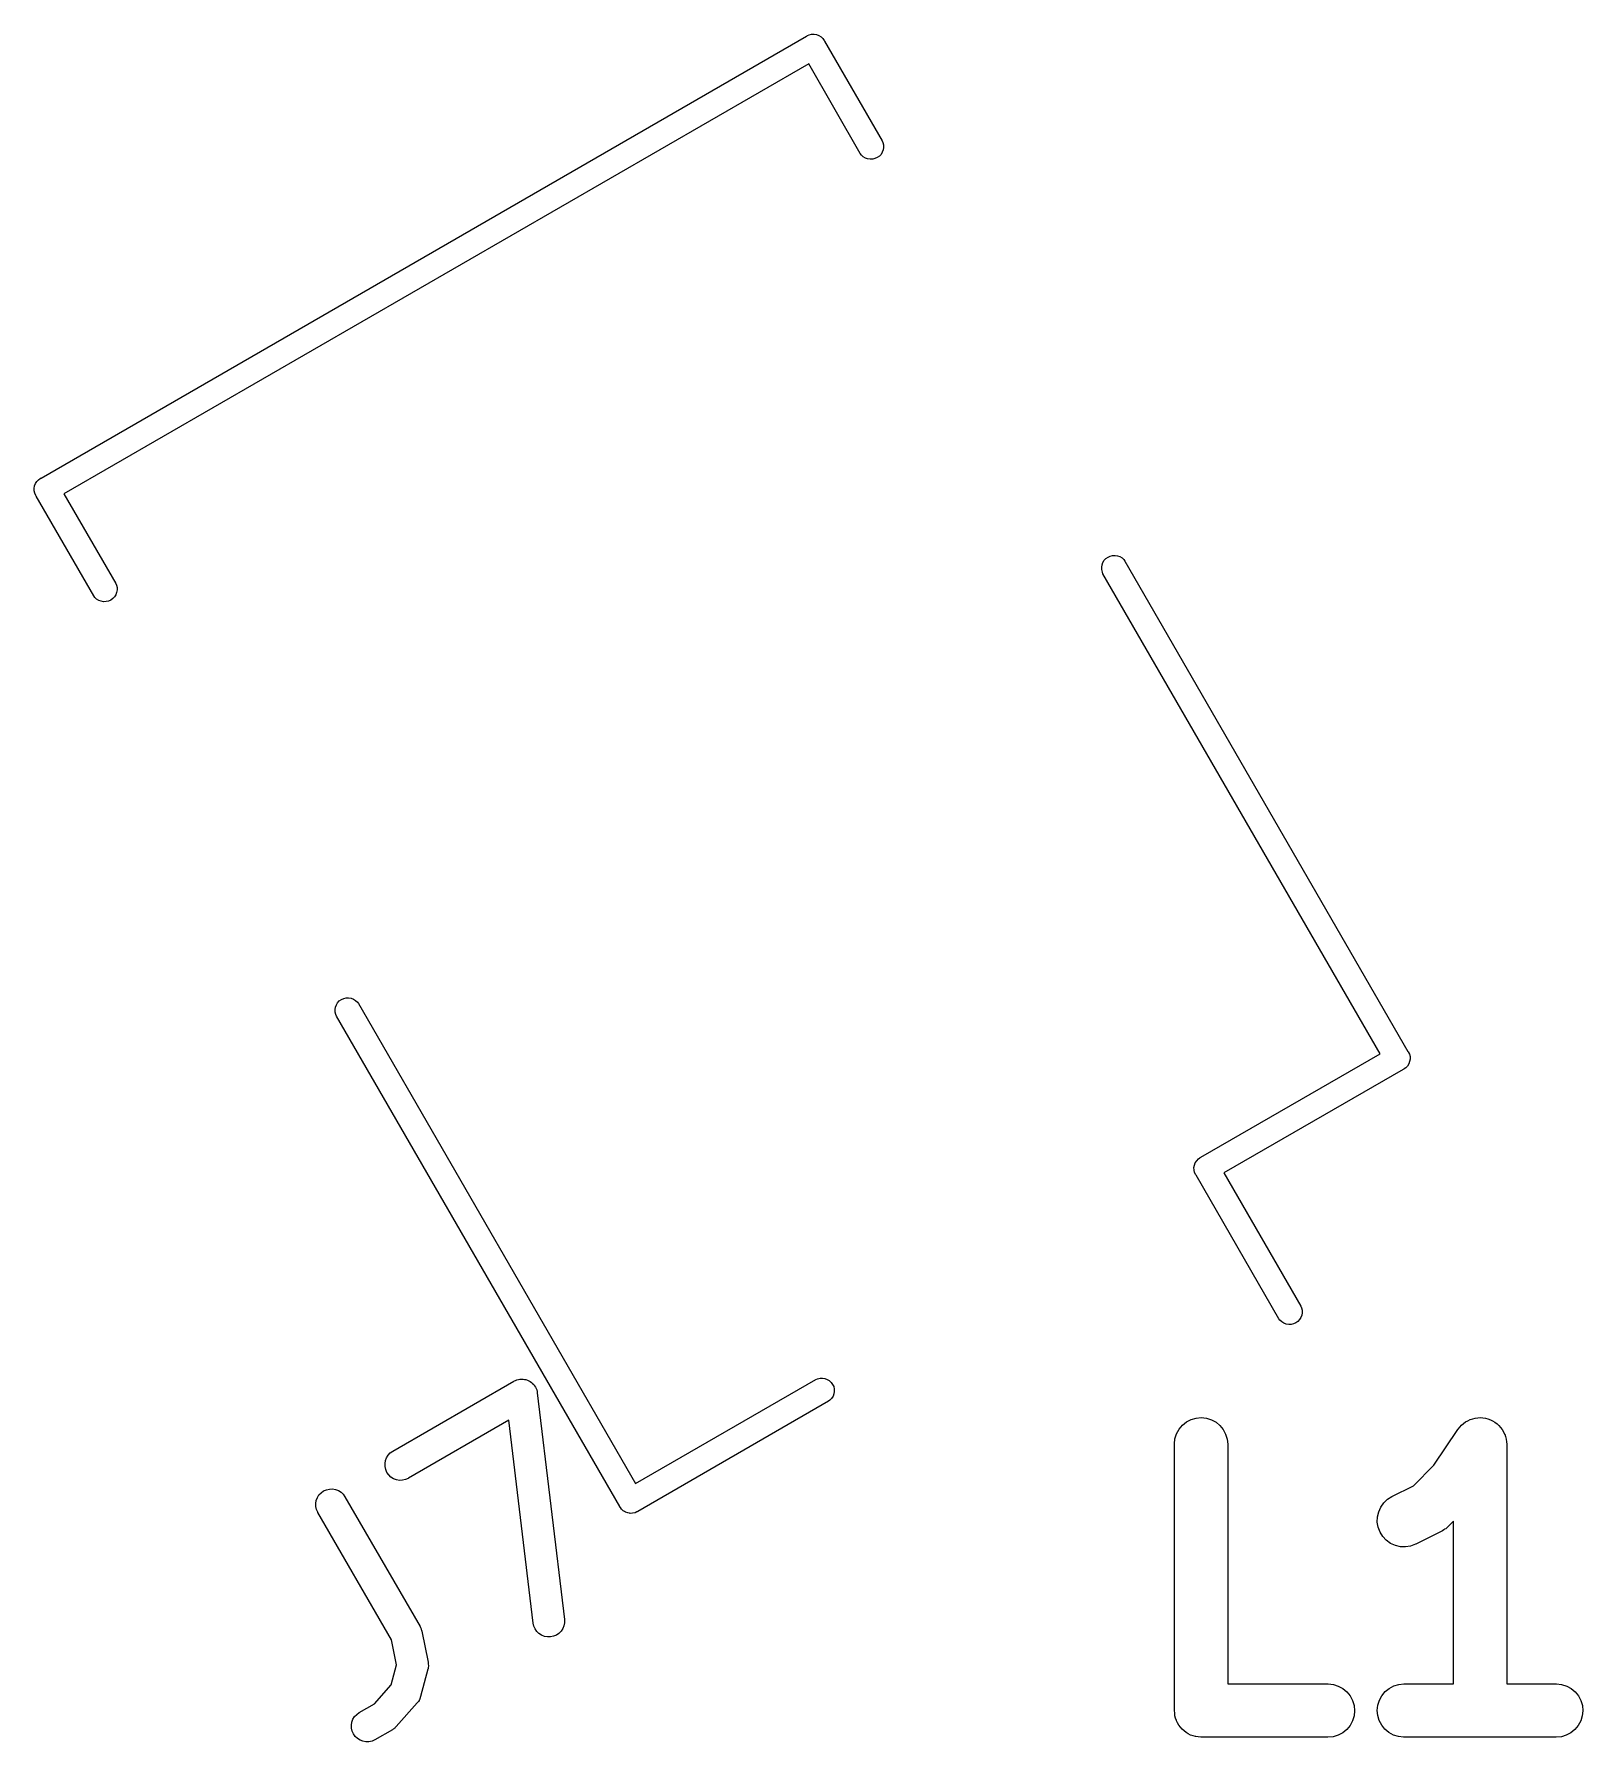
# Model space of a CAD drawing. Extents: x 70.9 to 138.2, y -84.2 to -19.9.
# Drawn here: x 123.12 to 130.5, y -38.82 to -30.68 of the extents above; entities that cross this region are included whole.
import ezdxf

# ---------------------------------------------------------------- set-up
doc = ezdxf.new("R2010")
doc.units = 0
doc.layers.add('BLACK', color=7, linetype='CONTINUOUS')

msp = doc.modelspace()

# ---------------------------------------------------------------- linework, layer by layer
at = {"layer": 'BLACK', "linetype": 'CONTINUOUS'}
for p, q in [((123.153, -32.7969), (126.802, -30.6898)), ((126.802, -30.6898), (126.805, -30.6881)), ((126.805, -30.6881), (126.807, -30.6869)), ((126.807, -30.6869), (126.815, -30.6832)), ((126.807, -30.6869), (126.807, -30.6869)), ((126.815, -30.6832), (126.827, -30.6805)), ((126.827, -30.6805), (126.839, -30.6801)), ((126.839, -30.6801), (126.85, -30.6821)), ((126.85, -30.6821), (126.861, -30.6862)), ((126.861, -30.6862), (126.872, -30.6925)), ((126.872, -30.6925), (126.88, -30.7005)), ((126.88, -30.7005), (126.887, -30.7102)), ((126.887, -30.7102), (126.888, -30.7129)), ((126.888, -30.7129), (127.163, -31.1892)), ((126.813, -30.8223), (123.262, -32.8723)), ((127.059, -31.2492), (126.813, -30.8223)), ((127.163, -31.1892), (127.167, -31.1972)), ((127.064, -31.2564), (127.059, -31.2492)), ((127.073, -31.2644), (127.064, -31.2564)), ((127.083, -31.2707), (127.073, -31.2644)), ((127.094, -31.2748), (127.083, -31.2707)), ((127.14, -31.2688), (127.129, -31.2737)), ((127.15, -31.2619), (127.14, -31.2688)), ((127.158, -31.2533), (127.15, -31.2619)), ((127.164, -31.2433), (127.158, -31.2533)), ((127.168, -31.2322), (127.164, -31.2433)), ((127.167, -31.1972), (127.17, -31.2087)), ((127.17, -31.2206), (127.168, -31.2322)), ((127.17, -31.2087), (127.17, -31.2206)), ((127.106, -31.2768), (127.094, -31.2748)), ((127.118, -31.2764), (127.106, -31.2768)), ((127.129, -31.2737), (127.118, -31.2764)), ((123.126, -32.8236), (123.132, -32.8136)), ((123.132, -32.8136), (123.14, -32.805)), ((123.14, -32.805), (123.148, -32.7998)), ((123.148, -32.7998), (123.15, -32.7981)), ((123.148, -32.7998), (123.148, -32.7998)), ((123.15, -32.7981), (123.153, -32.7969)), ((123.12, -32.8464), (123.122, -32.8347)), ((123.12, -32.8582), (123.12, -32.8464)), ((123.123, -32.8697), (123.12, -32.8582)), ((123.122, -32.8347), (123.126, -32.8236)), ((123.128, -32.8804), (123.123, -32.8697)), ((123.13, -32.8828), (123.128, -32.8804)), ((123.405, -33.3592), (123.13, -32.8828)), ((123.262, -32.8723), (123.509, -33.2992)), ((128.21, -33.2218), (128.212, -33.2102)), ((128.21, -33.2337), (128.21, -33.2218)), ((128.212, -33.2102), (128.216, -33.1991)), ((128.216, -33.1991), (128.222, -33.1891)), ((128.222, -33.1891), (128.23, -33.1805)), ((128.23, -33.1805), (128.24, -33.1736)), ((128.24, -33.1736), (128.25, -33.1687)), ((128.25, -33.1687), (128.262, -33.166)), ((128.262, -33.166), (128.274, -33.1656)), ((128.274, -33.1656), (128.285, -33.1676)), ((128.285, -33.1676), (128.296, -33.1717)), ((128.296, -33.1717), (128.307, -33.178)), ((128.307, -33.178), (128.315, -33.186)), ((128.315, -33.186), (128.32, -33.1932)), ((128.32, -33.1932), (129.67, -35.5315)), ((123.509, -33.2992), (123.512, -33.3072)), ((123.512, -33.3072), (123.515, -33.3187)), ((128.213, -33.2452), (128.21, -33.2337)), ((128.216, -33.2532), (128.213, -33.2452)), ((129.538, -35.5421), (128.216, -33.2532)), ((123.41, -33.3664), (123.405, -33.3592)), ((123.418, -33.3744), (123.41, -33.3664)), ((123.429, -33.3807), (123.418, -33.3744)), ((123.44, -33.3848), (123.429, -33.3807)), ((123.451, -33.3868), (123.44, -33.3848)), ((123.463, -33.3864), (123.451, -33.3868)), ((123.475, -33.3837), (123.463, -33.3864)), ((123.485, -33.3788), (123.475, -33.3837)), ((123.495, -33.3719), (123.485, -33.3788)), ((123.503, -33.3633), (123.495, -33.3719)), ((123.509, -33.3533), (123.503, -33.3633)), ((123.513, -33.3422), (123.509, -33.3533)), ((123.515, -33.3306), (123.513, -33.3422)), ((123.515, -33.3187), (123.515, -33.3306)), ((124.555, -35.3318), (124.557, -35.3202)), ((124.555, -35.3437), (124.555, -35.3318)), ((124.557, -35.3202), (124.561, -35.3091)), ((124.561, -35.3091), (124.567, -35.2991)), ((124.567, -35.2991), (124.575, -35.2905)), ((124.575, -35.2905), (124.585, -35.2836)), ((124.585, -35.2836), (124.596, -35.2787)), ((124.596, -35.2787), (124.607, -35.276)), ((124.607, -35.276), (124.619, -35.2756)), ((124.619, -35.2756), (124.631, -35.2776)), ((124.631, -35.2776), (124.642, -35.2817)), ((124.642, -35.2817), (124.652, -35.288)), ((124.652, -35.288), (124.661, -35.296)), ((124.661, -35.296), (124.666, -35.3032)), ((124.666, -35.3032), (125.987, -37.5921)), ((124.558, -35.3552), (124.555, -35.3437)), ((124.562, -35.3632), (124.558, -35.3552)), ((125.912, -37.7015), (124.562, -35.3632)), ((128.683, -36.0356), (129.538, -35.5421)), ((129.67, -35.5315), (129.672, -35.5339)), ((129.672, -35.5339), (129.673, -35.5366)), ((129.673, -35.5366), (129.673, -35.5366)), ((129.673, -35.5366), (129.677, -35.5447)), ((129.678, -35.5797), (129.674, -35.5907)), ((129.677, -35.5447), (129.677, -35.5447)), ((129.677, -35.5447), (129.68, -35.5562)), ((129.68, -35.568), (129.678, -35.5797)), ((129.68, -35.5562), (129.68, -35.568)), ((129.647, -35.6175), (128.792, -36.111)), ((129.65, -35.6163), (129.647, -35.6175)), ((129.652, -35.6146), (129.65, -35.6163)), ((129.66, -35.6094), (129.652, -35.6145)), ((129.652, -35.6145), (129.652, -35.6146)), ((129.668, -35.6008), (129.66, -35.6094)), ((129.674, -35.5907), (129.668, -35.6008)), ((128.65, -36.0851), (128.652, -36.0735)), ((128.652, -36.0735), (128.656, -36.0624)), ((128.656, -36.0624), (128.663, -36.0524)), ((128.663, -36.0524), (128.671, -36.0437)), ((128.671, -36.0437), (128.678, -36.0386)), ((128.678, -36.0386), (128.68, -36.0368)), ((128.68, -36.0368), (128.683, -36.0356)), ((128.651, -36.0969), (128.65, -36.0851)), ((128.653, -36.1084), (128.651, -36.0969)), ((128.658, -36.1192), (128.653, -36.1084)), ((128.66, -36.1216), (128.658, -36.1192)), ((129.055, -36.8058), (128.66, -36.1216)), ((128.792, -36.111), (129.159, -36.7458)), ((129.06, -36.813), (129.055, -36.8058)), ((129.16, -36.7999), (129.153, -36.8099)), ((129.159, -36.7458), (129.163, -36.7538)), ((129.164, -36.7888), (129.16, -36.7999)), ((129.163, -36.7538), (129.165, -36.7653)), ((129.166, -36.7772), (129.164, -36.7888)), ((129.165, -36.7653), (129.166, -36.7772)), ((129.069, -36.8211), (129.06, -36.813)), ((129.079, -36.8273), (129.069, -36.8211)), ((129.09, -36.8315), (129.079, -36.8273)), ((129.102, -36.8334), (129.09, -36.8315)), ((129.113, -36.833), (129.102, -36.8334)), ((129.125, -36.8303), (129.113, -36.833)), ((129.136, -36.8254), (129.125, -36.8303)), ((129.145, -36.8185), (129.136, -36.8254)), ((129.153, -36.8099), (129.145, -36.8185)), ((124.83, -37.437), (125.407, -37.1037)), ((125.407, -37.1037), (125.408, -37.1031)), ((125.408, -37.103), (125.409, -37.1029)), ((125.408, -37.1031), (125.408, -37.103)), ((125.409, -37.1029), (125.415, -37.1001)), ((125.415, -37.1001), (125.422, -37.0973)), ((125.422, -37.0971), (125.429, -37.0956)), ((125.422, -37.0972), (125.422, -37.0971)), ((125.422, -37.0973), (125.422, -37.0972)), ((125.429, -37.0956), (125.436, -37.0941)), ((125.436, -37.0941), (125.443, -37.094)), ((125.436, -37.0941), (125.436, -37.0941)), ((125.436, -37.0941), (125.436, -37.0941)), ((125.443, -37.094), (125.451, -37.0938)), ((125.451, -37.0938), (125.451, -37.0939)), ((125.451, -37.0939), (125.451, -37.0939)), ((125.451, -37.0939), (125.458, -37.0951)), ((125.458, -37.0951), (125.465, -37.0964)), ((125.465, -37.0964), (125.465, -37.0965)), ((125.465, -37.0965), (125.465, -37.0965)), ((125.465, -37.0965), (125.472, -37.0991)), ((125.472, -37.0991), (125.479, -37.1017)), ((125.479, -37.1017), (125.479, -37.1018)), ((125.479, -37.1018), (125.479, -37.1019)), ((125.479, -37.1019), (125.485, -37.1058)), ((125.485, -37.1058), (125.491, -37.1095)), ((125.491, -37.1095), (125.491, -37.1097)), ((125.491, -37.1097), (125.491, -37.1098)), ((125.491, -37.1098), (125.496, -37.1147)), ((125.496, -37.1147), (125.502, -37.1196)), ((125.502, -37.1196), (125.502, -37.1198)), ((125.502, -37.1198), (125.502, -37.12)), ((125.502, -37.12), (125.506, -37.1257)), ((125.506, -37.1257), (125.51, -37.1316)), ((125.51, -37.1316), (125.51, -37.1318)), ((125.51, -37.1318), (125.51, -37.132)), ((125.51, -37.132), (125.513, -37.1385)), ((125.987, -37.5921), (126.847, -37.0956)), ((126.847, -37.0956), (126.855, -37.092)), ((126.855, -37.092), (126.867, -37.0893)), ((126.867, -37.0893), (126.878, -37.0889)), ((126.878, -37.0889), (126.89, -37.0908)), ((126.89, -37.0908), (126.901, -37.095)), ((126.901, -37.095), (126.911, -37.1012)), ((126.911, -37.1012), (126.92, -37.1093)), ((126.92, -37.1093), (126.927, -37.1189)), ((126.927, -37.1189), (126.932, -37.1297)), ((126.932, -37.1297), (126.934, -37.1412)), ((125.513, -37.1385), (125.516, -37.1449)), ((125.516, -37.1449), (125.516, -37.1452)), ((125.516, -37.1452), (125.516, -37.1454)), ((125.516, -37.1454), (125.518, -37.1523)), ((125.518, -37.1523), (125.519, -37.1592)), ((125.519, -37.1592), (125.519, -37.1595)), ((125.519, -37.1595), (125.519, -37.1597)), ((125.519, -37.1597), (125.648, -38.24)), ((126.907, -37.1995), (125.998, -37.7246)), ((126.914, -37.1944), (126.907, -37.1995)), ((126.922, -37.1858), (126.914, -37.1944)), ((126.929, -37.1757), (126.922, -37.1858)), ((126.933, -37.1647), (126.929, -37.1757)), ((126.935, -37.153), (126.933, -37.1647)), ((126.934, -37.1412), (126.935, -37.153)), ((125.384, -37.2904), (124.905, -37.5669)), ((125.499, -38.2578), (125.384, -37.2904)), ((128.614, -37.2983), (128.636, -37.2868)), ((128.636, -37.2868), (128.66, -37.2798)), ((128.66, -37.2798), (128.684, -37.2775)), ((128.684, -37.2775), (128.709, -37.2801)), ((128.709, -37.2801), (128.733, -37.2874)), ((128.733, -37.2874), (128.755, -37.2992)), ((129.945, -37.2981), (129.956, -37.2925)), ((129.956, -37.2925), (129.966, -37.2868)), ((129.966, -37.2868), (129.967, -37.2867)), ((129.967, -37.2867), (129.979, -37.2832)), ((129.967, -37.2867), (129.967, -37.2867)), ((129.979, -37.2832), (129.99, -37.2798)), ((129.99, -37.2797), (130.003, -37.2787)), ((129.99, -37.2798), (129.99, -37.2797)), ((129.99, -37.2798), (129.99, -37.2798)), ((130.003, -37.2787), (130.015, -37.2775)), ((130.015, -37.2775), (130.015, -37.2775)), ((130.015, -37.2775), (130.027, -37.2788)), ((130.015, -37.2775), (130.015, -37.2775)), ((130.027, -37.2788), (130.04, -37.2801)), ((130.04, -37.2801), (130.04, -37.2801)), ((130.04, -37.2801), (130.04, -37.2802)), ((130.04, -37.2802), (130.051, -37.2836)), ((130.051, -37.2836), (130.063, -37.2874)), ((130.063, -37.2874), (130.063, -37.2875)), ((130.063, -37.2875), (130.063, -37.2875)), ((130.063, -37.2875), (130.074, -37.2932)), ((130.074, -37.2932), (130.085, -37.2992)), ((128.557, -37.4027), (128.559, -37.3781)), ((128.559, -37.3781), (128.567, -37.3545)), ((128.567, -37.3545), (128.579, -37.3328)), ((128.579, -37.3328), (128.595, -37.3138)), ((128.595, -37.3138), (128.614, -37.2983)), ((128.755, -37.2992), (128.774, -37.315)), ((128.774, -37.315), (128.789, -37.3342)), ((128.789, -37.3342), (128.801, -37.3561)), ((128.801, -37.3561), (128.808, -37.3799)), ((129.794, -37.505), (129.908, -37.3341)), ((129.908, -37.3341), (129.909, -37.3328)), ((129.909, -37.3326), (129.918, -37.3229)), ((129.909, -37.3328), (129.909, -37.3326)), ((129.909, -37.3328), (129.909, -37.3328)), ((129.909, -37.3328), (129.909, -37.3328)), ((129.918, -37.3229), (129.925, -37.3138)), ((129.925, -37.3136), (129.935, -37.3059)), ((129.925, -37.3137), (129.925, -37.3136)), ((129.925, -37.3138), (129.925, -37.3137)), ((129.935, -37.3059), (129.945, -37.2983)), ((129.945, -37.2982), (129.945, -37.2981)), ((129.945, -37.2983), (129.945, -37.2982)), ((130.085, -37.2992), (130.085, -37.2993)), ((130.085, -37.2993), (130.085, -37.2993)), ((130.085, -37.2993), (130.095, -37.3073)), ((130.095, -37.3073), (130.104, -37.315)), ((130.104, -37.315), (130.104, -37.3151)), ((130.104, -37.3151), (130.104, -37.3152)), ((130.104, -37.3152), (130.112, -37.3248)), ((130.112, -37.3248), (130.12, -37.3342)), ((130.12, -37.3342), (130.12, -37.3343)), ((130.12, -37.3343), (130.12, -37.3344)), ((130.12, -37.3344), (130.126, -37.3453)), ((130.126, -37.3453), (130.131, -37.3561)), ((130.131, -37.3561), (130.131, -37.3562)), ((130.131, -37.3562), (130.132, -37.3563)), ((130.132, -37.3563), (130.135, -37.3683)), ((130.135, -37.3683), (130.139, -37.3799)), ((124.8, -37.4686), (124.808, -37.4562)), ((124.808, -37.4562), (124.818, -37.4455)), ((124.818, -37.4455), (124.83, -37.437)), ((128.557, -37.4045), (128.557, -37.4027)), ((128.557, -38.6745), (128.557, -37.4045)), ((128.808, -37.3799), (128.811, -37.4045)), ((128.811, -37.4045), (128.811, -38.5475)), ((130.139, -37.3799), (130.139, -37.38)), ((130.139, -37.38), (130.139, -37.38)), ((130.139, -37.38), (130.14, -37.3925)), ((130.14, -37.3925), (130.141, -37.4045)), ((130.141, -37.4045), (130.141, -38.5475)), ((124.793, -37.4967), (124.795, -37.4823)), ((124.793, -37.5113), (124.793, -37.4967)), ((124.796, -37.5256), (124.793, -37.5113)), ((124.795, -37.4823), (124.8, -37.4686)), ((124.802, -37.539), (124.796, -37.5256)), ((124.811, -37.5509), (124.802, -37.539)), ((129.697, -37.6025), (129.794, -37.505)), ((124.5, -37.6272), (124.514, -37.6212)), ((124.514, -37.6212), (124.528, -37.618)), ((124.528, -37.618), (124.543, -37.6176)), ((124.543, -37.6176), (124.557, -37.62)), ((124.557, -37.62), (124.571, -37.6252)), ((124.821, -37.561), (124.811, -37.5509)), ((124.834, -37.5689), (124.821, -37.561)), ((124.847, -37.5742), (124.834, -37.5689)), ((124.862, -37.5767), (124.847, -37.5742)), ((124.876, -37.5764), (124.862, -37.5767)), ((124.891, -37.5733), (124.876, -37.5764)), ((124.904, -37.5674), (124.891, -37.5733)), ((124.905, -37.5669), (124.904, -37.5674)), ((129.594, -37.6538), (129.697, -37.6025)), ((124.463, -37.6867), (124.465, -37.6722)), ((124.463, -37.7013), (124.463, -37.6867)), ((124.466, -37.7156), (124.463, -37.7013)), ((124.465, -37.6722), (124.471, -37.6586)), ((124.471, -37.6586), (124.478, -37.6462)), ((124.478, -37.6462), (124.489, -37.6356)), ((124.489, -37.6356), (124.5, -37.6272)), ((124.571, -37.6252), (124.583, -37.633)), ((124.583, -37.633), (124.594, -37.643)), ((124.594, -37.643), (124.602, -37.6549)), ((124.602, -37.6549), (124.96, -38.2735)), ((125.913, -37.7042), (125.912, -37.7015)), ((125.915, -37.7066), (125.913, -37.7042)), ((129.531, -37.7268), (129.541, -37.7042)), ((129.541, -37.7042), (129.555, -37.684)), ((129.555, -37.684), (129.573, -37.667)), ((129.573, -37.667), (129.594, -37.6538)), ((124.472, -37.729), (124.466, -37.7156)), ((124.473, -37.7299), (124.472, -37.729)), ((124.824, -38.338), (124.473, -37.7299)), ((125.92, -37.7138), (125.915, -37.7066)), ((125.915, -37.7066), (125.915, -37.7066)), ((125.928, -37.7219), (125.92, -37.7138)), ((125.935, -37.7258), (125.928, -37.7219)), ((125.939, -37.7281), (125.935, -37.7258)), ((125.95, -37.7323), (125.939, -37.7281)), ((125.959, -37.7338), (125.95, -37.7323)), ((125.961, -37.7342), (125.959, -37.7338)), ((125.973, -37.7338), (125.961, -37.7342)), ((125.961, -37.7342), (125.961, -37.7342)), ((125.985, -37.7311), (125.973, -37.7338)), ((125.993, -37.7275), (125.985, -37.7311)), ((125.995, -37.7263), (125.993, -37.7275)), ((125.993, -37.7275), (125.993, -37.7275)), ((125.998, -37.7246), (125.995, -37.7263)), ((129.524, -37.7757), (129.525, -37.7509)), ((129.528, -37.8002), (129.524, -37.7757)), ((129.525, -37.7509), (129.531, -37.7268)), ((129.887, -37.7716), (129.862, -37.7967)), ((129.887, -38.5475), (129.887, -37.7716)), ((129.537, -37.8234), (129.528, -37.8002)), ((129.55, -37.8445), (129.537, -37.8234)), ((129.567, -37.8626), (129.55, -37.8445)), ((129.587, -37.8771), (129.567, -37.8626)), ((129.829, -37.8205), (129.708, -37.881)), ((129.835, -37.8167), (129.829, -37.8205)), ((129.841, -37.8134), (129.835, -37.8167)), ((129.845, -37.8101), (129.841, -37.8134)), ((129.85, -37.8073), (129.845, -37.8101)), ((129.855, -37.8024), (129.85, -37.8073)), ((129.861, -37.798), (129.855, -37.8024)), ((129.862, -37.7967), (129.861, -37.798)), ((129.61, -37.8874), (129.587, -37.8771)), ((129.634, -37.8932), (129.61, -37.8874)), ((129.659, -37.8942), (129.634, -37.8932)), ((129.683, -37.8903), (129.659, -37.8942)), ((129.706, -37.8818), (129.683, -37.8903)), ((129.708, -37.881), (129.706, -37.8818)), ((124.96, -38.2735), (124.96, -38.2744)), ((124.96, -38.2744), (124.962, -38.2783)), ((125.502, -38.2721), (125.499, -38.2578)), ((125.508, -38.2855), (125.502, -38.2721)), ((125.646, -38.2701), (125.64, -38.2837)), ((125.648, -38.2557), (125.646, -38.2701)), ((125.648, -38.24), (125.648, -38.2411)), ((125.648, -38.2411), (125.648, -38.2557)), ((124.848, -38.4562), (124.824, -38.338)), ((124.962, -38.2783), (124.964, -38.282)), ((124.964, -38.282), (124.965, -38.285)), ((124.965, -38.285), (124.966, -38.2878)), ((124.966, -38.2878), (124.967, -38.2919)), ((124.967, -38.2919), (124.968, -38.296)), ((124.968, -38.296), (124.998, -38.4435)), ((125.517, -38.2975), (125.508, -38.2855)), ((125.527, -38.3077), (125.517, -38.2975)), ((125.539, -38.3156), (125.527, -38.3077)), ((125.553, -38.321), (125.539, -38.3156)), ((125.567, -38.3237), (125.553, -38.321)), ((125.582, -38.3234), (125.567, -38.3237)), ((125.596, -38.3204), (125.582, -38.3234)), ((125.61, -38.3146), (125.596, -38.3204)), ((125.622, -38.3064), (125.61, -38.3146)), ((125.632, -38.2959), (125.622, -38.3064)), ((125.64, -38.2837), (125.632, -38.2959)), ((124.822, -38.5521), (124.848, -38.4562)), ((124.997, -38.4779), (124.962, -38.608)), ((124.998, -38.4758), (124.997, -38.4779)), ((124.998, -38.4435), (124.999, -38.4445)), ((124.999, -38.4686), (124.998, -38.4737)), ((124.998, -38.4737), (124.998, -38.4758)), ((124.999, -38.4445), (124.999, -38.4467)), ((124.999, -38.4467), (124.999, -38.4489)), ((124.999, -38.4489), (124.999, -38.454)), ((124.999, -38.454), (125, -38.4591)), ((125, -38.4635), (124.999, -38.4686)), ((125, -38.4591), (125, -38.4613)), ((125, -38.4613), (125, -38.4635)), ((124.742, -38.6424), (124.822, -38.5521)), ((128.811, -38.5475), (129.288, -38.5475)), ((129.288, -38.5475), (129.29, -38.5475)), ((129.29, -38.5475), (129.315, -38.5503)), ((129.315, -38.5503), (129.338, -38.5578)), ((129.338, -38.5578), (129.36, -38.5697)), ((129.36, -38.5697), (129.379, -38.5857)), ((129.379, -38.5857), (129.395, -38.605)), ((129.546, -38.6035), (129.562, -38.5844)), ((129.562, -38.5844), (129.581, -38.5687)), ((129.581, -38.5687), (129.603, -38.5571)), ((129.603, -38.5571), (129.627, -38.5499)), ((129.627, -38.5499), (129.651, -38.5475)), ((129.651, -38.5475), (129.887, -38.5475)), ((130.141, -38.5475), (130.377, -38.5475)), ((130.377, -38.5475), (130.379, -38.5475)), ((130.379, -38.5475), (130.403, -38.5503)), ((130.403, -38.5503), (130.427, -38.5578)), ((130.427, -38.5578), (130.449, -38.5697)), ((130.449, -38.5697), (130.468, -38.5857)), ((130.468, -38.5857), (130.483, -38.605)), ((124.67, -38.684), (124.742, -38.6424)), ((124.946, -38.6384), (124.846, -38.7511)), ((124.947, -38.6366), (124.946, -38.6384)), ((124.949, -38.635), (124.947, -38.6366)), ((124.952, -38.6307), (124.949, -38.635)), ((124.955, -38.6265), (124.952, -38.6307)), ((124.956, -38.6245), (124.955, -38.6265)), ((124.957, -38.6227), (124.956, -38.6245)), ((124.959, -38.6179), (124.957, -38.6227)), ((124.961, -38.6133), (124.959, -38.6179)), ((124.962, -38.609), (124.961, -38.6111)), ((124.961, -38.6111), (124.961, -38.6133)), ((124.962, -38.608), (124.962, -38.609)), ((128.558, -38.6864), (128.557, -38.6745)), ((129.395, -38.605), (129.406, -38.6269)), ((129.406, -38.6269), (129.413, -38.6507)), ((129.413, -38.6507), (129.415, -38.6754)), ((129.415, -38.6754), (129.413, -38.7001)), ((129.524, -38.6736), (129.527, -38.649)), ((129.526, -38.6983), (129.524, -38.6736)), ((129.527, -38.649), (129.534, -38.6253)), ((129.534, -38.6253), (129.546, -38.6035)), ((130.483, -38.605), (130.495, -38.6269)), ((130.495, -38.6269), (130.502, -38.6507)), ((130.504, -38.6754), (130.501, -38.7001)), ((130.502, -38.6507), (130.504, -38.6754)), ((124.633, -38.7437), (124.635, -38.7293)), ((124.633, -38.7583), (124.633, -38.7437)), ((124.636, -38.7726), (124.633, -38.7583)), ((124.635, -38.7293), (124.64, -38.7156)), ((124.64, -38.7156), (124.648, -38.7032)), ((124.648, -38.7032), (124.658, -38.6925)), ((124.658, -38.6925), (124.67, -38.684)), ((124.835, -38.7616), (124.831, -38.7638)), ((124.837, -38.7595), (124.835, -38.7616)), ((124.839, -38.7577), (124.837, -38.7595)), ((124.842, -38.7547), (124.839, -38.7577)), ((124.845, -38.7518), (124.842, -38.7547)), ((124.846, -38.7511), (124.845, -38.7518)), ((128.559, -38.6983), (128.558, -38.6864)), ((128.559, -38.6987), (128.559, -38.6983)), ((128.559, -38.6992), (128.559, -38.6987)), ((128.562, -38.7107), (128.559, -38.6992)), ((128.566, -38.7221), (128.562, -38.7107)), ((128.566, -38.7225), (128.566, -38.7221)), ((128.566, -38.7229), (128.566, -38.7225)), ((128.572, -38.7335), (128.566, -38.7229)), ((128.577, -38.7441), (128.572, -38.7335)), ((128.578, -38.7444), (128.577, -38.7441)), ((128.578, -38.7448), (128.578, -38.7444)), ((128.585, -38.7541), (128.578, -38.7448)), ((128.593, -38.7634), (128.585, -38.7541)), ((128.593, -38.7637), (128.593, -38.7634)), ((129.394, -38.7455), (129.378, -38.7646)), ((129.405, -38.7237), (129.394, -38.7455)), ((129.413, -38.7001), (129.405, -38.7237)), ((129.533, -38.7221), (129.526, -38.6983)), ((129.545, -38.7441), (129.533, -38.7221)), ((129.56, -38.7634), (129.545, -38.7441)), ((129.579, -38.7793), (129.56, -38.7634)), ((130.482, -38.7455), (130.466, -38.7646)), ((130.494, -38.7237), (130.482, -38.7455)), ((130.501, -38.7001), (130.494, -38.7237)), ((124.642, -38.786), (124.636, -38.7726)), ((124.651, -38.7979), (124.642, -38.786)), ((124.661, -38.808), (124.651, -38.7979)), ((124.674, -38.8159), (124.661, -38.808)), ((124.687, -38.8212), (124.674, -38.8159)), ((124.702, -38.8237), (124.687, -38.8212)), ((124.716, -38.8234), (124.702, -38.8237)), ((124.731, -38.8202), (124.716, -38.8234)), ((124.744, -38.8144), (124.731, -38.8202)), ((124.745, -38.8139), (124.744, -38.8144)), ((124.828, -38.7662), (124.745, -38.8139)), ((124.831, -38.7638), (124.828, -38.7662)), ((128.593, -38.764), (128.593, -38.7637)), ((128.603, -38.7716), (128.593, -38.764)), ((128.612, -38.7793), (128.603, -38.7716)), ((128.612, -38.7795), (128.612, -38.7793)), ((128.613, -38.7798), (128.612, -38.7795)), ((128.623, -38.7855), (128.613, -38.7798)), ((128.634, -38.7913), (128.623, -38.7855)), ((128.634, -38.7914), (128.634, -38.7913)), ((128.634, -38.7916), (128.634, -38.7914)), ((128.646, -38.7951), (128.634, -38.7916)), ((128.657, -38.7987), (128.646, -38.7951)), ((128.658, -38.7988), (128.657, -38.7987)), ((128.658, -38.7989), (128.658, -38.7988)), ((128.67, -38.8002), (128.658, -38.7989)), ((128.682, -38.8015), (128.67, -38.8002)), ((128.683, -38.8015), (128.682, -38.8015)), ((128.684, -38.8015), (128.683, -38.8015)), ((128.683, -38.8015), (128.683, -38.8015)), ((128.683, -38.8015), (128.683, -38.8015)), ((129.288, -38.8015), (128.684, -38.8015)), ((129.313, -38.7991), (129.288, -38.8015)), ((129.337, -38.7919), (129.313, -38.7991)), ((129.359, -38.7803), (129.337, -38.7919)), ((129.378, -38.7646), (129.359, -38.7803)), ((129.601, -38.7913), (129.579, -38.7793)), ((129.625, -38.7987), (129.601, -38.7913)), ((129.649, -38.8015), (129.625, -38.7987)), ((129.651, -38.8015), (129.649, -38.8015)), ((130.377, -38.8015), (129.651, -38.8015)), ((130.402, -38.7991), (130.377, -38.8015)), ((130.425, -38.7919), (130.402, -38.7991)), ((130.447, -38.7803), (130.425, -38.7919)), ((130.466, -38.7646), (130.447, -38.7803))]:
    msp.add_line(p, q, dxfattribs=at)

doc.saveas('drawing.dxf')
